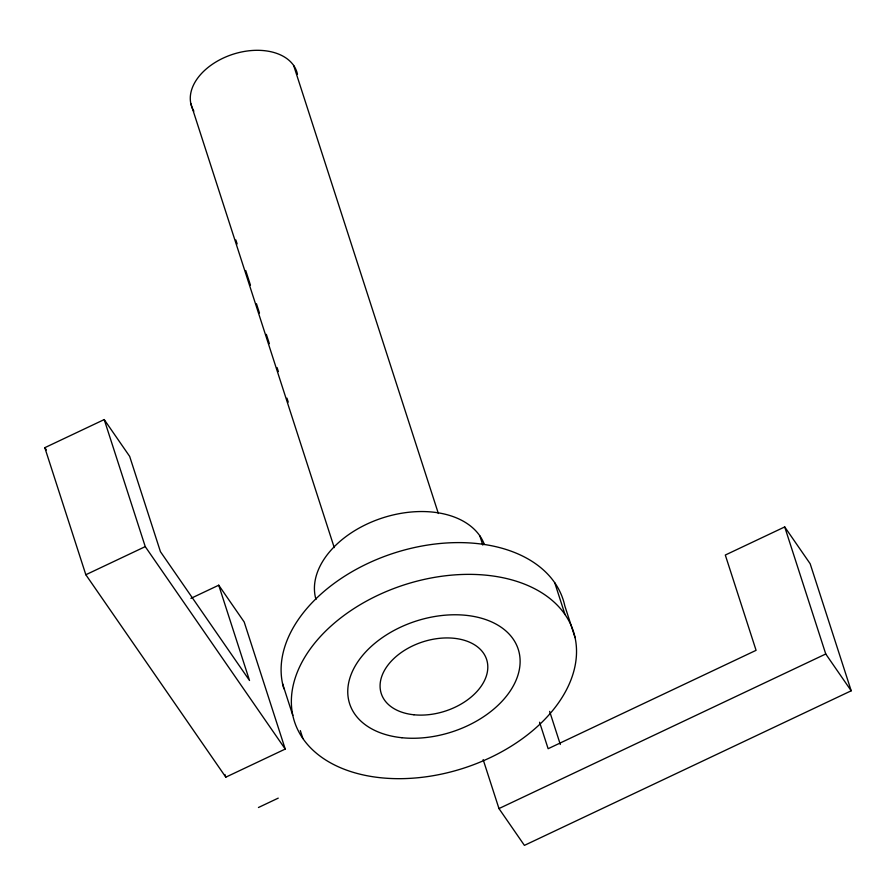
<?xml version="1.0" encoding="UTF-8"?>
<svg xmlns="http://www.w3.org/2000/svg" width="896" height="896" viewBox="0 0 896 896"><rect width="100%" height="100%" fill="white"/><g stroke="black" fill="none" stroke-linecap="round" stroke-linejoin="round"><path stroke-width="1.34" d="M218.736 585.2L244.194 622.003L285.23 749.067L225.814 777.168L85.837 574.739L44.8 447.686L104.216 419.574L129.662 456.378L160.44 551.678L249.514 680.49L218.736 585.2L190.926 598.36M85.837 574.739L145.253 546.627L285.23 749.067M483.157 759.606L498.971 808.573L524.418 845.376L851.2 690.794L810.163 563.741L784.717 526.938L725.301 555.038L756.078 650.328L548.128 748.709L539.571 722.232M258.44 807.509L278.242 798.134M498.971 808.573L825.754 653.99L851.2 690.794M44.8 447.686L46.39 449.982M784.717 526.938L825.754 653.99M575.075 637.65A146.574 96.354 -17.9 0 0 345.789 614.141A146.574 96.354 -17.9 0 0 380.957 777.773A146.574 96.354 -17.9 0 0 575.075 637.65L564.816 605.886A146.574 96.354 -17.9 0 0 399.515 551.387A146.574 96.354 -17.9 0 0 283.875 688.744M554.747 582.758L565.006 614.522M549.64 711.39L560.325 744.486M479.819 535.819L482.81 545.082M293.653 65.475L438.368 513.509M235.85 239.949L237.138 243.936M245.728 270.525L250.454 285.152M256.469 303.755L259.47 313.062M266.336 334.342L269.349 343.638M277.077 367.573L278.365 371.56M286.955 398.149L288.243 402.136M190.826 103.578L334.253 547.624M300.306 730.576L302.87 738.517M282.542 683.626L292.802 715.389M224.952 774.525L225.814 777.168M104.216 419.574L145.253 546.627M193.872 111.16A55.373 36.4 -17.9 0 1 230.541 55.082A55.373 36.4 -17.9 0 1 297.461 74.211M315.974 599.458A88.592 58.24 -17.9 0 1 382.29 518A88.592 58.24 -17.9 0 1 484.355 544.477M413.93 714.773A55.373 36.4 -17.9 0 0 487.256 661.83A55.373 36.4 -17.9 0 0 400.635 652.96A55.373 36.4 -17.9 0 0 413.93 714.773M401.923 737.722A88.592 58.24 -17.9 0 0 519.243 653.027A88.592 58.24 -17.9 0 0 380.654 638.814A88.592 58.24 -17.9 0 0 401.923 737.722"/></g></svg>
